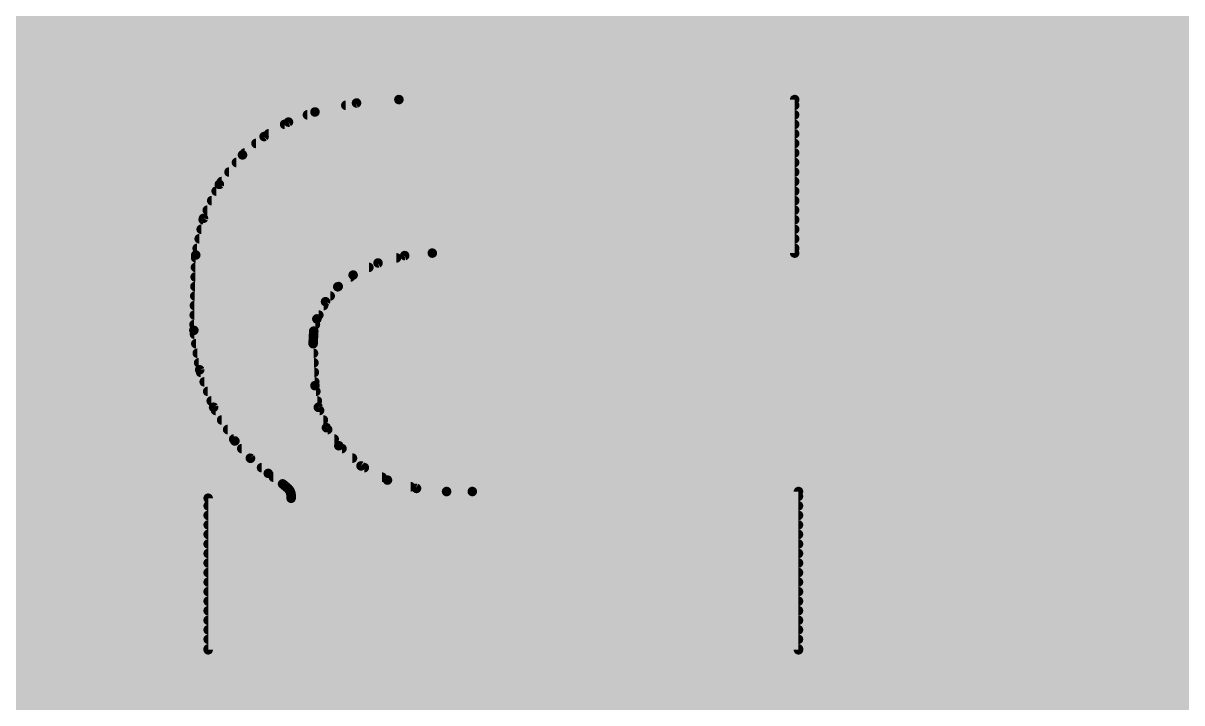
# Model space of a CAD drawing. Extents: x -1.3 to 26.8, y -12.7 to 30.6.
# Drawn here: x 9.436 to 12.522, y 16.036 to 17.846 of the extents above; entities that cross this region are included whole.
import ezdxf

# ---------------------------------------------------------------- set-up
doc = ezdxf.new("R2010")
doc.units = 0
doc.layers.add('16', color=132, linetype='CONTINUOUS')
doc.layers.add('21', color=41, linetype='CONTINUOUS')

# ---------------------------------------------------------------- blocks, each defined once
blk = doc.blocks.new('RECT')
blk.add_solid([(-0.5, -0.5), (0.5, -0.5), (-0.5, 0.5), (0.5, 0.5)])

msp = doc.modelspace()

# ---------------------------------------------------------------- linework, layer by layer
at = {"layer": '21'}
for points, const_width in [([(10.4369, 17.6428, 0.0668), (10.2133, 17.6098)], 0.0254), ([(10.4369, 17.6492, 1), (10.4369, 17.6364)], 0.0127), ([(10.4369, 17.6492, 1), (10.4369, 17.6364)], 0.0127), ([(10.4374, 17.6365, 1), (10.4364, 17.6491)], 0.0127), ([(10.437, 17.6365, 1), (10.4368, 17.6491)], 0.0127), ([(11.4974, 17.6428, 1), (11.4847, 17.6428)], 0.0127), ([(11.4974, 17.6428, 1), (11.4847, 17.6428)], 0.0127), ([(11.491, 17.6364, 1), (11.491, 17.6492)], 0.0127), ([(11.491, 17.6364, 1), (11.491, 17.6492)], 0.0127), ([(10.2133, 17.6098, 0.1281), (10.0203, 17.4955)], 0.0254), ([(10.212, 17.616, 1), (10.2146, 17.6036)], 0.0127), ([(10.2115, 17.6159, 1), (10.2151, 17.6037)], 0.0127), ([(10.2156, 17.6039, 1), (10.211, 17.6157)], 0.0127), ([(10.2151, 17.6037, 1), (10.2115, 17.6159)], 0.0127), ([(10.2955, 17.634, 1), (10.2955, 17.6212)], 0.0127), ([(10.3235, 17.6401, 1), (10.3245, 17.6274)], 0.0127), ([(10.3253, 17.6276, 1), (10.3227, 17.64)], 0.0127), ([(11.491, 17.6212, 1), (11.491, 17.634)], 0.0127), ([(10.1405, 17.5888, 1), (10.145, 17.5769)], 0.0127), ([(10.146, 17.5774, 1), (10.1395, 17.5883)], 0.0127), ([(10.1934, 17.6086, 1), (10.1934, 17.5958)], 0.0127), ([(11.491, 17.5958, 1), (11.491, 17.6086)], 0.0127), ([(10.0896, 17.5578, 1), (10.0896, 17.545)], 0.0127), ([(10.1325, 17.5832, 1), (10.1325, 17.5705)], 0.0127), ([(11.491, 17.5705, 1), (11.491, 17.5832)], 0.0127), ([(11.491, 17.545, 1), (11.491, 17.5578)], 0.0127), ([(10.0562, 17.5324, 1), (10.0562, 17.5196)], 0.0127), ([(10.0746, 17.5499, 1), (10.0811, 17.5389)], 0.0127), ([(10.0819, 17.5396, 1), (10.0737, 17.5492)], 0.0127), ([(11.491, 17.5196, 1), (11.491, 17.5324)], 0.0127), ([(10.0203, 17.4955, 0.1741), (9.8958, 17.2288)], 0.0254), ([(10.0162, 17.5003, 1), (10.0244, 17.4907)], 0.0127), ([(10.0158, 17.5, 1), (10.0248, 17.491)], 0.0127), ([(10.0253, 17.4916, 1), (10.0153, 17.4994)], 0.0127), ([(10.0248, 17.491, 1), (10.0158, 17.5)], 0.0127), ([(10.0263, 17.507, 1), (10.0263, 17.4943)], 0.0127), ([(11.491, 17.4943, 1), (11.491, 17.507)], 0.0127), ([(10.0043, 17.4816, 1), (10.0043, 17.4688)], 0.0127), ([(11.491, 17.4688, 1), (11.491, 17.4816)], 0.0127), ([(9.9644, 17.4308, 1), (9.9644, 17.4181)], 0.0127), ([(9.9844, 17.4562, 1), (9.9844, 17.4434)], 0.0127), ([(11.491, 17.4434, 1), (11.491, 17.4562)], 0.0127), ([(11.491, 17.4181, 1), (11.491, 17.4308)], 0.0127), ([(9.9502, 17.4054, 1), (9.9502, 17.3926)], 0.0127), ([(9.9536, 17.4209, 1), (9.9636, 17.4131)], 0.0127), ([(9.9643, 17.4143, 1), (9.9528, 17.4197)], 0.0127), ([(11.491, 17.3926, 1), (11.491, 17.4054)], 0.0127), ([(9.9383, 17.38, 1), (9.9383, 17.3672)], 0.0127), ([(11.491, 17.3672, 1), (11.491, 17.38)], 0.0127), ([(9.9264, 17.3546, 1), (9.9264, 17.3419)], 0.0127), ([(11.491, 17.3419, 1), (11.491, 17.3546)], 0.0127), ([(9.9155, 17.3292, 1), (9.9155, 17.3164)], 0.0127), ([(9.9106, 17.3292, 1), (9.9221, 17.3238)], 0.0127), ([(9.9225, 17.3252, 1), (9.9101, 17.3278)], 0.0127), ([(11.491, 17.3164, 1), (11.491, 17.3292)], 0.0127), ([(9.9049, 17.2784, 1), (9.9049, 17.2657)], 0.0127), ([(9.9102, 17.3038, 1), (9.9102, 17.291)], 0.0127), ([(11.491, 17.291, 1), (11.491, 17.3038)], 0.0127), ([(11.491, 17.2657, 1), (11.491, 17.2784)], 0.0127), ([(9.8995, 17.253, 1), (9.8995, 17.2402)], 0.0127), ([(11.491, 17.2402, 1), (11.491, 17.253)], 0.0127), ([(9.8958, 17.2288, 0.0335), (9.8908, 17.0282)], 0.0254), ([(9.8956, 17.2276, 1), (9.8956, 17.2148)], 0.0127), ([(9.8896, 17.2301, 1), (9.902, 17.2275)], 0.0127), ([(9.8895, 17.2294, 1), (9.9021, 17.2282)], 0.0127), ([(9.9021, 17.2286, 1), (9.8895, 17.229)], 0.0127), ([(9.9021, 17.2282, 1), (9.8895, 17.2294)], 0.0127), ([(10.5258, 17.2339, 0.136), (10.3149, 17.1755)], 0.0254), ([(10.4304, 17.2148, 1), (10.4304, 17.2276)], 0.0127), ([(10.4518, 17.2336, 1), (10.4529, 17.221)], 0.0127), ([(10.4541, 17.2212, 1), (10.4507, 17.2334)], 0.0127), ([(10.5258, 17.2403, 1), (10.5258, 17.2276)], 0.0127), ([(10.5258, 17.2403, 1), (10.5258, 17.2276)], 0.0127), ([(10.5264, 17.2276, 1), (10.5252, 17.2402)], 0.0127), ([(10.5258, 17.2276, 1), (10.5258, 17.2402)], 0.0127), ([(11.4847, 17.2339, 1), (11.4974, 17.2339)], 0.0127), ([(11.4847, 17.2339, 1), (11.4974, 17.2339)], 0.0127), ([(11.491, 17.2276, 1), (11.491, 17.2403)], 0.0127), ([(11.491, 17.2276, 1), (11.491, 17.2403)], 0.0127), ([(9.895, 17.2022, 1), (9.895, 17.1895)], 0.0127), ([(10.3569, 17.1895, 1), (10.3569, 17.2022)], 0.0127), ([(10.3796, 17.2137, 1), (10.383, 17.2015)], 0.0127), ([(10.3841, 17.2019, 1), (10.3785, 17.2133)], 0.0127), ([(9.8943, 17.1768, 1), (9.8943, 17.164)], 0.0127), ([(10.3149, 17.1755, 0.1719), (10.2184, 17.0586)], 0.0254), ([(10.3082, 17.164, 1), (10.3082, 17.1768)], 0.0127), ([(10.3121, 17.1812, 1), (10.3177, 17.1698)], 0.0127), ([(10.3116, 17.1809, 1), (10.3182, 17.1701)], 0.0127), ([(10.3188, 17.1705, 1), (10.311, 17.1805)], 0.0127), ([(10.3182, 17.1701, 1), (10.3116, 17.1809)], 0.0127), ([(9.8931, 17.126, 1), (9.8931, 17.1133)], 0.0127), ([(9.8937, 17.1514, 1), (9.8937, 17.1386)], 0.0127), ([(10.2538, 17.1133, 1), (10.2538, 17.126)], 0.0127), ([(10.2702, 17.1493, 1), (10.278, 17.1392)], 0.0127), ([(10.279, 17.1402, 1), (10.2692, 17.1483)], 0.0127), ([(10.2751, 17.1386, 1), (10.2751, 17.1514)], 0.0127), ([(9.8924, 17.1006, 1), (9.8924, 17.0878)], 0.0127), ([(10.2365, 17.1086, 1), (10.2463, 17.1006)], 0.0127), ([(10.247, 17.1018, 1), (10.2357, 17.1074)], 0.0127), ([(10.2362, 17.0878, 1), (10.2362, 17.1006)], 0.0127), ([(9.8918, 17.0752, 1), (9.8918, 17.0624)], 0.0127), ([(10.2184, 17.0586, 0.0992), (10.2083, 16.9926)], 0.0254), ([(10.2127, 17.0614, 1), (10.2241, 17.0558)], 0.0127), ([(10.2124, 17.0608, 1), (10.2244, 17.0564)], 0.0127), ([(10.2246, 17.057, 1), (10.2122, 17.0602)], 0.0127), ([(10.2244, 17.0564, 1), (10.2124, 17.0608)], 0.0127), ([(10.2235, 17.0624, 1), (10.2235, 17.0752)], 0.0127), ([(9.8971, 17.0291, 1), (9.8845, 17.0273)], 0.0127), ([(9.8908, 17.0282, 0.1577), (10, 16.7335)], 0.0254), ([(9.8971, 17.0285, 1), (9.8845, 17.0279)], 0.0127), ([(9.8912, 17.0498, 1), (9.8912, 17.0371)], 0.0127), ([(10.2164, 17.0258, 1), (10.2037, 17.0264)], 0.0127), ([(10.2145, 17.0371, 1), (10.2145, 17.0498)], 0.0127), ([(9.8845, 17.0279, 1), (9.8971, 17.0285)], 0.0127), ([(9.8845, 17.0284, 1), (9.8971, 17.028)], 0.0127), ([(9.8923, 17.0244, 1), (9.8923, 17.0116)], 0.0127), ([(9.896, 16.999, 1), (9.896, 16.9862)], 0.0127), ([(10.2146, 16.9929, 1), (10.202, 16.9923)], 0.0127), ([(10.2133, 16.8808, 0.0006), (10.2083, 16.9926)], 0.0254), ([(10.2146, 16.9929, 1), (10.202, 16.9923)], 0.0127), ([(10.2039, 17.0277, 1), (10.2162, 17.0245)], 0.0127), ([(10.2083, 16.9862, 1), (10.2083, 16.999)], 0.0127), ([(10.2096, 17.0116, 1), (10.2096, 17.0244)], 0.0127), ([(9.8998, 16.9736, 1), (9.8998, 16.9609)], 0.0127), ([(10.202, 16.9929, 1), (10.2146, 16.9923)], 0.0127), ([(10.202, 16.9923, 1), (10.2146, 16.9929)], 0.0127), ([(10.2094, 16.9609, 1), (10.2094, 16.9736)], 0.0127), ([(9.9035, 16.9482, 1), (9.9035, 16.9354)], 0.0127), ([(10.2106, 16.9354, 1), (10.2106, 16.9482)], 0.0127), ([(9.9122, 16.9252, 1), (9.9003, 16.9208)], 0.0127), ([(9.9, 16.9221, 1), (9.9126, 16.924)], 0.0127), ([(9.9088, 16.9228, 1), (9.9088, 16.91)], 0.0127), ([(10.2117, 16.91, 1), (10.2117, 16.9228)], 0.0127), ([(9.9182, 16.8974, 1), (9.9182, 16.8847)], 0.0127), ([(10.2196, 16.8818, 1), (10.207, 16.8798)], 0.0127), ([(10.2133, 16.8808, 0.1688), (10.2768, 16.7208)], 0.0254), ([(10.2196, 16.8811, 1), (10.207, 16.8805)], 0.0127), ([(10.207, 16.8805, 1), (10.2196, 16.8811)], 0.0127), ([(10.207, 16.8805, 1), (10.2196, 16.8811)], 0.0127), ([(10.2128, 16.8847, 1), (10.2128, 16.8974)], 0.0127), ([(9.9276, 16.872, 1), (9.9276, 16.8592)], 0.0127), ([(9.937, 16.8466, 1), (9.937, 16.8338)], 0.0127), ([(10.2157, 16.8592, 1), (10.2157, 16.872)], 0.0127), ([(10.2196, 16.8338, 1), (10.2196, 16.8466)], 0.0127), ([(9.9486, 16.8268, 1), (9.9379, 16.82)], 0.0127), ([(9.9373, 16.8212, 1), (9.9492, 16.8256)], 0.0127), ([(9.9486, 16.8212, 1), (9.9486, 16.8085)], 0.0127), ([(10.2282, 16.8255, 1), (10.2164, 16.8208)], 0.0127), ([(10.216, 16.8222, 1), (10.2286, 16.8241)], 0.0127), ([(10.2256, 16.8085, 1), (10.2256, 16.8212)], 0.0127), ([(9.9647, 16.7958, 1), (9.9647, 16.783)], 0.0127), ([(10.2357, 16.783, 1), (10.2357, 16.7958)], 0.0127), ([(9.9807, 16.7704, 1), (9.9807, 16.7576)], 0.0127), ([(10.2491, 16.7725, 1), (10.2386, 16.7653)], 0.0127), ([(10.2379, 16.7666, 1), (10.2497, 16.7713)], 0.0127), ([(10.2472, 16.7576, 1), (10.2472, 16.7704)], 0.0127), ([(9.9968, 16.745, 1), (9.9968, 16.7323)], 0.0127), ([(10.0047, 16.7378, 1), (9.9953, 16.7292)], 0.0127), ([(10, 16.7335, 0.0664), (10.0889, 16.6472)], 0.0254), ([(10.005, 16.7374, 1), (9.995, 16.7296)], 0.0127), ([(9.9946, 16.7301, 1), (10.0054, 16.7369)], 0.0127), ([(9.995, 16.7296, 1), (10.005, 16.7374)], 0.0127), ([(10.2646, 16.7323, 1), (10.2646, 16.745)], 0.0127), ([(10.2811, 16.7255, 1), (10.2725, 16.7161)], 0.0127), ([(10.2768, 16.7208, 0.1229), (10.4064, 16.6294)], 0.0254), ([(10.2816, 16.7249, 1), (10.272, 16.7167)], 0.0127), ([(10.2716, 16.7172, 1), (10.282, 16.7244)], 0.0127), ([(10.272, 16.7167, 1), (10.2816, 16.7249)], 0.0127), ([(10.0183, 16.7196, 1), (10.0183, 16.7068)], 0.0127), ([(10.0412, 16.6942, 1), (10.0412, 16.6814)], 0.0127), ([(10.0457, 16.6922, 1), (10.0375, 16.6826)], 0.0127), ([(10.0369, 16.6831, 1), (10.0463, 16.6917)], 0.0127), ([(10.2852, 16.7068, 1), (10.2852, 16.7196)], 0.0127), ([(10.3132, 16.6814, 1), (10.3132, 16.6942)], 0.0127), ([(10.071, 16.6688, 1), (10.071, 16.6561)], 0.0127), ([(10.339, 16.6727, 1), (10.333, 16.6615)], 0.0127), ([(10.3317, 16.6624, 1), (10.3402, 16.6718)], 0.0127), ([(10.3448, 16.6561, 1), (10.3448, 16.6688)], 0.0127), ([(10.0927, 16.6523, 1), (10.0851, 16.6421)], 0.0127), ([(10.0889, 16.6472, 0.0022), (10.127, 16.6192)], 0.0254), ([(10.0927, 16.6523, 1), (10.0851, 16.6421)], 0.0127), ([(10.0848, 16.6424, 1), (10.093, 16.652)], 0.0127), ([(10.0851, 16.6421, 1), (10.0927, 16.6523)], 0.0127), ([(10.1028, 16.6434, 1), (10.1028, 16.6306)], 0.0127), ([(10.3922, 16.6306, 1), (10.3922, 16.6434)], 0.0127), ([(10.4082, 16.6355, 1), (10.4046, 16.6233)], 0.0127), ([(10.4064, 16.6294, 0.0895), (10.5639, 16.5989)], 0.0254), ([(10.4087, 16.6353, 1), (10.4041, 16.6235)], 0.0127), ([(10.4034, 16.6238, 1), (10.4094, 16.635)], 0.0127), ([(10.4041, 16.6235, 1), (10.4087, 16.6353)], 0.0127), ([(10.1311, 16.6241, 1), (10.1229, 16.6143)], 0.0127), ([(10.1422, 16.6065, 0.0333), (10.127, 16.6192)], 0.0254), ([(10.1307, 16.6243, 1), (10.1233, 16.6141)], 0.0127), ([(10.1232, 16.6141, 1), (10.1308, 16.6243)], 0.0127), ([(10.1233, 16.6141, 1), (10.1307, 16.6243)], 0.0127), ([(10.1361, 16.618, 1), (10.1361, 16.6052)], 0.0127), ([(10.1474, 16.6101, 1), (10.137, 16.6029)], 0.0127), ([(10.1498, 16.5887, 0.205), (10.1422, 16.6065)], 0.0254), ([(10.1466, 16.6111, 1), (10.1378, 16.6019)], 0.0127), ([(10.1378, 16.6019, 1), (10.1466, 16.6111)], 0.0127), ([(10.1381, 16.6016, 1), (10.1463, 16.6114)], 0.0127), ([(10.154, 16.5996, 1), (10.1416, 16.5971)], 0.0127), ([(10.1426, 16.5948, 1), (10.153, 16.602)], 0.0127), ([(10.4682, 16.6052, 1), (10.4682, 16.618)], 0.0127), ([(10.4844, 16.6134, 1), (10.4831, 16.6008)], 0.0127), ([(10.482, 16.601, 1), (10.4855, 16.6132)], 0.0127), ([(10.5639, 16.6053, 1), (10.5639, 16.5925)], 0.0127), ([(10.5639, 16.5989, 0.0064), (10.6324, 16.5989)], 0.0254), ([(10.564, 16.6052, 1), (10.5638, 16.5926)], 0.0127), ([(10.5633, 16.5926, 1), (10.5645, 16.6052)], 0.0127), ([(10.5638, 16.5926, 1), (10.564, 16.6052)], 0.0127), ([(10.6324, 16.6053, 1), (10.6324, 16.5925)], 0.0127), ([(10.6325, 16.5926, 1), (10.6323, 16.6052)], 0.0127), ([(11.5075, 16.5989, 1), (11.4948, 16.5989)], 0.0127), ([(11.5075, 16.5989, 1), (11.4948, 16.5989)], 0.0127), ([(11.5011, 16.5925, 1), (11.5011, 16.6053)], 0.0127), ([(11.5011, 16.5925, 1), (11.5011, 16.6053)], 0.0127), ([(9.9352, 16.5811, 1), (9.9226, 16.5811)], 0.0127), ([(9.9289, 16.5875, 1), (9.9289, 16.5747)], 0.0127), ([(9.9352, 16.5811, 1), (9.9226, 16.5811)], 0.0127), ([(9.9289, 16.5875, 1), (9.9289, 16.5747)], 0.0127), ([(9.9289, 16.5672, 1), (9.9289, 16.5544)], 0.0127), ([(10.1498, 16.5926, 1), (10.1498, 16.5799)], 0.0127), ([(10.1562, 16.5887, 1), (10.1435, 16.5887)], 0.0127), ([(10.1562, 16.5887, 1), (10.1435, 16.5887)], 0.0127), ([(10.1436, 16.5874, 1), (10.156, 16.59)], 0.0127), ([(10.1435, 16.5887, 1), (10.1561, 16.5887)], 0.0127), ([(10.1435, 16.5811, 1), (10.1562, 16.5811)], 0.0127), ([(10.1435, 16.5811, 1), (10.1562, 16.5811)], 0.0127), ([(10.1498, 16.5747, 1), (10.1498, 16.5875)], 0.0127), ([(10.1498, 16.5747, 1), (10.1498, 16.5875)], 0.0127), ([(11.5011, 16.5799, 1), (11.5011, 16.5926)], 0.0127), ([(11.5011, 16.5544, 1), (11.5011, 16.5672)], 0.0127), ([(9.9289, 16.5418, 1), (9.9289, 16.529)], 0.0127), ([(11.5011, 16.529, 1), (11.5011, 16.5418)], 0.0127), ([(9.9289, 16.5164, 1), (9.9289, 16.5037)], 0.0127), ([(11.5011, 16.5037, 1), (11.5011, 16.5164)], 0.0127), ([(9.9289, 16.491, 1), (9.9289, 16.4782)], 0.0127), ([(11.5011, 16.4782, 1), (11.5011, 16.491)], 0.0127), ([(9.9289, 16.4656, 1), (9.9289, 16.4528)], 0.0127), ([(11.5011, 16.4528, 1), (11.5011, 16.4656)], 0.0127), ([(9.9289, 16.4402, 1), (9.9289, 16.4275)], 0.0127), ([(9.9289, 16.4148, 1), (9.9289, 16.402)], 0.0127), ([(11.5011, 16.4275, 1), (11.5011, 16.4402)], 0.0127), ([(11.5011, 16.402, 1), (11.5011, 16.4148)], 0.0127), ([(9.9289, 16.3894, 1), (9.9289, 16.3766)], 0.0127), ([(11.5011, 16.3766, 1), (11.5011, 16.3894)], 0.0127), ([(9.9289, 16.364, 1), (9.9289, 16.3513)], 0.0127), ([(11.5011, 16.3513, 1), (11.5011, 16.364)], 0.0127), ([(9.9289, 16.3386, 1), (9.9289, 16.3258)], 0.0127), ([(11.5011, 16.3258, 1), (11.5011, 16.3386)], 0.0127), ([(9.9289, 16.3132, 1), (9.9289, 16.3004)], 0.0127), ([(11.5011, 16.3004, 1), (11.5011, 16.3132)], 0.0127), ([(9.9289, 16.2878, 1), (9.9289, 16.2751)], 0.0127), ([(9.9289, 16.2624, 1), (9.9289, 16.2496)], 0.0127), ([(11.5011, 16.2751, 1), (11.5011, 16.2878)], 0.0127), ([(11.5011, 16.2496, 1), (11.5011, 16.2624)], 0.0127), ([(9.9289, 16.237, 1), (9.9289, 16.2242)], 0.0127), ([(11.5011, 16.2242, 1), (11.5011, 16.237)], 0.0127), ([(9.9289, 16.2116, 1), (9.9289, 16.1989)], 0.0127), ([(11.5011, 16.1989, 1), (11.5011, 16.2116)], 0.0127), ([(9.9289, 16.1862, 1), (9.9289, 16.1734)], 0.0127), ([(9.9289, 16.1837, 1), (9.9289, 16.171)], 0.0127), ([(9.9289, 16.1837, 1), (9.9289, 16.171)], 0.0127), ([(9.9226, 16.1773, 1), (9.9352, 16.1773)], 0.0127), ([(9.9226, 16.1773, 1), (9.9352, 16.1773)], 0.0127), ([(11.4948, 16.1773, 1), (11.5075, 16.1773)], 0.0127), ([(11.4948, 16.1773, 1), (11.5075, 16.1773)], 0.0127), ([(11.5011, 16.1734, 1), (11.5011, 16.1862)], 0.0127), ([(11.5011, 16.171, 1), (11.5011, 16.1837)], 0.0127), ([(11.5011, 16.171, 1), (11.5011, 16.1837)], 0.0127)]:
    msp.add_lwpolyline(points, format="xyb", dxfattribs=dict(at, const_width=const_width))
at = {"layer": '21', "const_width": 0.0254}
for points in [[(10.324, 17.6338), (10.4369, 17.6428)], [(10.4369, 17.6428), (11.491, 17.6428)], [(10.4369, 17.6428), (11.491, 17.6428)], [(11.491, 17.6428), (11.491, 17.2339)], [(11.491, 17.6428), (11.491, 17.2339)], [(10.1428, 17.5829), (10.2133, 17.6098)], [(10.2133, 17.6098), (10.324, 17.6338)], [(10.2955, 17.6276), (11.491, 17.6276)], [(10.0778, 17.5444), (10.1428, 17.5829)], [(10.1934, 17.6022), (11.491, 17.6022)], [(10.0896, 17.5514), (11.491, 17.5514)], [(10.1325, 17.5768), (11.491, 17.5768)], [(10.0203, 17.4955), (10.0778, 17.5444)], [(10.0562, 17.526), (11.491, 17.526)], [(9.9586, 17.417), (10.0203, 17.4955)], [(10.0263, 17.5006), (11.491, 17.5006)], [(10.0043, 17.4752), (11.491, 17.4752)], [(9.9644, 17.4244), (11.491, 17.4244)], [(9.9844, 17.4498), (11.491, 17.4498)], [(9.9163, 17.3265), (9.9586, 17.417)], [(9.9502, 17.399), (11.491, 17.399)], [(9.9383, 17.3736), (11.491, 17.3736)], [(9.9264, 17.3482), (11.491, 17.3482)], [(9.8958, 17.2288), (9.9163, 17.3265)], [(9.9155, 17.3228), (11.491, 17.3228)], [(9.9049, 17.272), (11.491, 17.272)], [(9.9102, 17.2974), (11.491, 17.2974)], [(9.8995, 17.2466), (11.491, 17.2466)], [(9.8908, 17.0282), (9.8958, 17.2288)], [(9.8956, 17.2212), (10.4304, 17.2212)], [(10.4524, 17.2273), (10.3813, 17.2076)], [(10.5258, 17.2339), (10.4524, 17.2273)], [(11.491, 17.2339), (10.5258, 17.2339)], [(11.491, 17.2339), (10.5258, 17.2339)], [(9.895, 17.1958), (10.3569, 17.1958)], [(10.3813, 17.2076), (10.3149, 17.1755)], [(9.8943, 17.1704), (10.3082, 17.1704)], [(10.3149, 17.1755), (10.2741, 17.1442)], [(9.8931, 17.1196), (10.2538, 17.1196)], [(9.8937, 17.145), (10.2751, 17.145)], [(10.2741, 17.1442), (10.2414, 17.1046)], [(9.8924, 17.0942), (10.2362, 17.0942)], [(10.2414, 17.1046), (10.2184, 17.0586)], [(9.8918, 17.0688), (10.2235, 17.0688)], [(10.2184, 17.0586), (10.2101, 17.0261)], [(9.9063, 16.923), (9.8908, 17.0282)], [(9.8912, 17.0434), (10.2145, 17.0434)], [(10.2101, 17.0261), (10.2083, 16.9926)], [(9.8923, 17.018), (10.2096, 17.018)], [(9.896, 16.9926), (10.2083, 16.9926)], [(10.2083, 16.9926), (10.2133, 16.8808)], [(9.8998, 16.9672), (10.2094, 16.9672)], [(9.9035, 16.9418), (10.2106, 16.9418)], [(9.9432, 16.8234), (9.9063, 16.923)], [(9.9088, 16.9164), (10.2117, 16.9164)], [(9.9182, 16.891), (10.2128, 16.891)], [(10.2133, 16.8808), (10.2223, 16.8232)], [(9.9276, 16.8656), (10.2157, 16.8656)], [(9.937, 16.8402), (10.2196, 16.8402)], [(10, 16.7335), (9.9432, 16.8234)], [(9.9486, 16.8148), (10.2256, 16.8148)], [(10.2223, 16.8232), (10.2438, 16.7689)], [(9.9647, 16.7894), (10.2357, 16.7894)], [(9.9807, 16.764), (10.2472, 16.764)], [(10.2438, 16.7689), (10.2768, 16.7208)], [(9.9968, 16.7386), (10.2646, 16.7386)], [(10.0416, 16.6874), (10, 16.7335)], [(10.2768, 16.7208), (10.336, 16.6671)], [(10.0183, 16.7132), (10.2852, 16.7132)], [(10.0412, 16.6878), (10.3132, 16.6878)], [(10.0889, 16.6472), (10.0416, 16.6874)], [(10.071, 16.6624), (10.3448, 16.6624)], [(10.336, 16.6671), (10.4064, 16.6294)], [(10.127, 16.6192), (10.0889, 16.6472)], [(10.1028, 16.637), (10.3922, 16.637)], [(10.4064, 16.6294), (10.4838, 16.6071)], [(10.1422, 16.6065), (10.127, 16.6192)], [(10.1361, 16.6116), (10.4682, 16.6116)], [(10.1478, 16.5984), (10.1422, 16.6065)], [(10.1498, 16.5887), (10.1478, 16.5984)], [(10.4838, 16.6071), (10.5639, 16.5989)], [(10.5639, 16.5989), (11.5011, 16.5989)], [(10.6324, 16.5989), (11.5011, 16.5989)], [(11.5011, 16.5989), (11.5011, 16.1773)], [(11.5011, 16.5989), (11.5011, 16.1773)], [(9.9289, 16.1773), (9.9289, 16.5811)], [(9.9289, 16.5811), (10.1498, 16.5811)], [(9.9289, 16.1773), (9.9289, 16.5811)], [(9.9289, 16.5811), (10.1498, 16.5811)], [(9.9289, 16.5608), (11.5011, 16.5608)], [(10.1498, 16.5811), (10.1498, 16.5887)], [(10.1498, 16.5811), (10.1498, 16.5887)], [(10.1498, 16.5862), (11.5011, 16.5862)], [(9.9289, 16.5354), (11.5011, 16.5354)], [(9.9289, 16.51), (11.5011, 16.51)], [(9.9289, 16.4846), (11.5011, 16.4846)], [(9.9289, 16.4592), (11.5011, 16.4592)], [(9.9289, 16.4338), (11.5011, 16.4338)], [(9.9289, 16.4084), (11.5011, 16.4084)], [(9.9289, 16.383), (11.5011, 16.383)], [(9.9289, 16.3576), (11.5011, 16.3576)], [(9.9289, 16.3322), (11.5011, 16.3322)], [(9.9289, 16.3068), (11.5011, 16.3068)], [(9.9289, 16.2814), (11.5011, 16.2814)], [(9.9289, 16.256), (11.5011, 16.256)], [(9.9289, 16.2306), (11.5011, 16.2306)], [(9.9289, 16.2052), (11.5011, 16.2052)], [(9.9289, 16.1798), (11.5011, 16.1798)], [(11.5011, 16.1773), (9.9289, 16.1773)], [(11.5011, 16.1773), (9.9289, 16.1773)]]:
    msp.add_lwpolyline(points, dxfattribs=at)

# ---------------------------------------------------------------- block references
at = {"layer": '16', "xscale": 7.62, "yscale": 7.62, "rotation": 270}
msp.add_blockref('RECT', (10.16, 15.24), dxfattribs=at)

doc.saveas('drawing.dxf')
